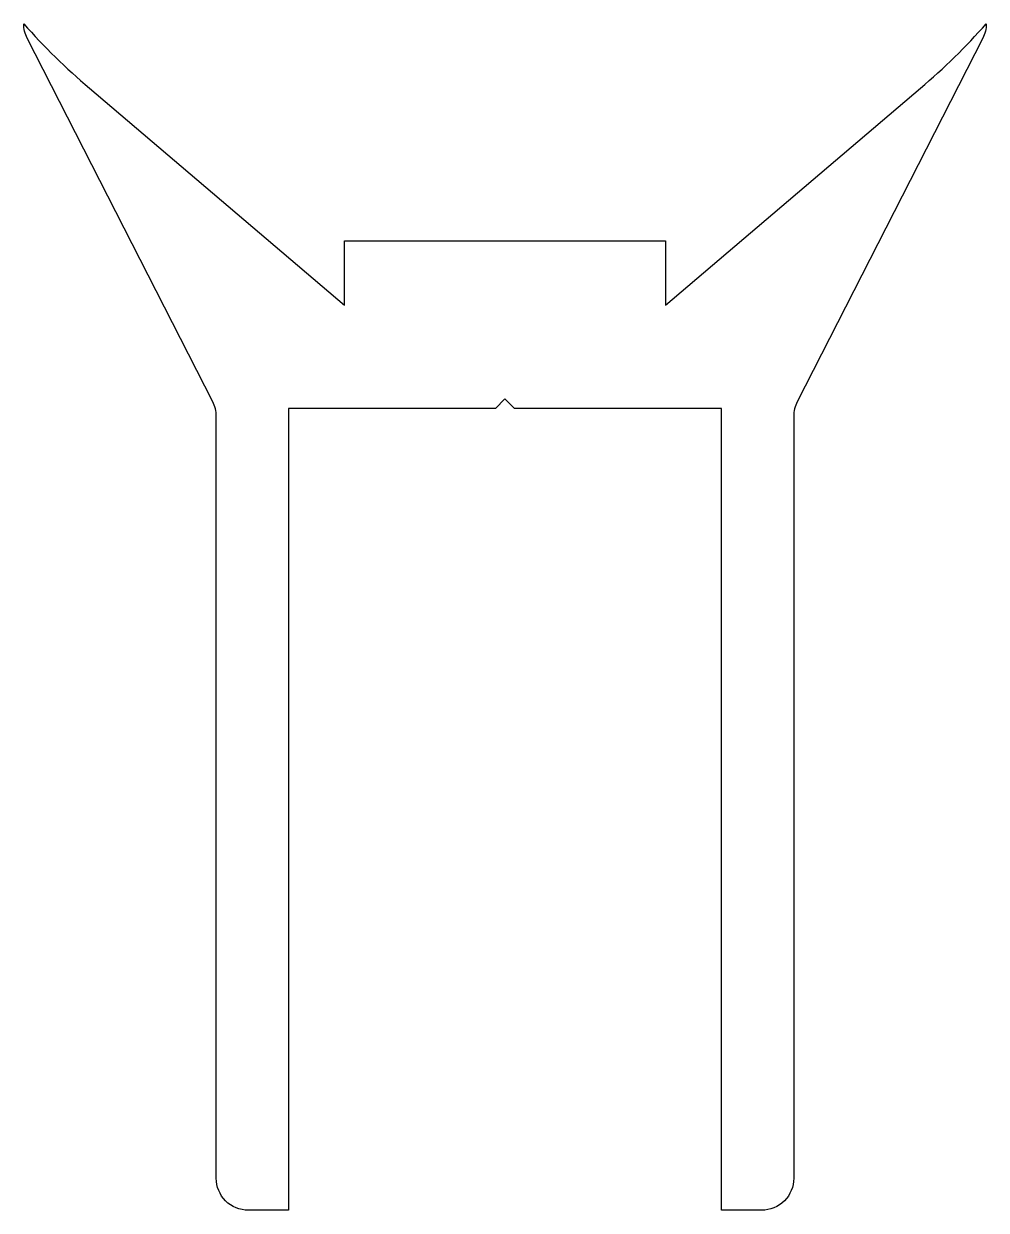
# Model space of a CAD drawing. Extents: x 247.3 to 277.3, y 234.4 to 271.4.
import ezdxf

# ---------------------------------------------------------------- set-up
doc = ezdxf.new("R2010")
doc.units = 0
doc.layers.add('ANA', color=220, linetype='CONTINUOUS')

msp = doc.modelspace()

# ---------------------------------------------------------------- linework, layer by layer
at = {"layer": 'ANA'}
msp.add_lwpolyline([(262.342, 259.671), (262.042, 259.371), (255.592, 259.371), (255.592, 234.371), (254.342, 234.371, -0.414214), (253.342, 235.371), (253.342, 259.131, 0.118498), (253.233, 259.585), (247.452, 270.917, -0.118498), (247.342, 271.371, 0.035886), (249.388, 269.362), (257.342, 262.6), (257.342, 264.6), (267.342, 264.6), (267.342, 262.6), (275.297, 269.362, 0.035886), (277.342, 271.371, -0.118498), (277.233, 270.917), (271.452, 259.585, 0.118498), (271.342, 259.131), (271.342, 235.371, -0.414214), (270.342, 234.371), (269.092, 234.371), (269.092, 259.371), (262.642, 259.371)], format="xyb", close=True, dxfattribs=at)

doc.saveas('drawing.dxf')
